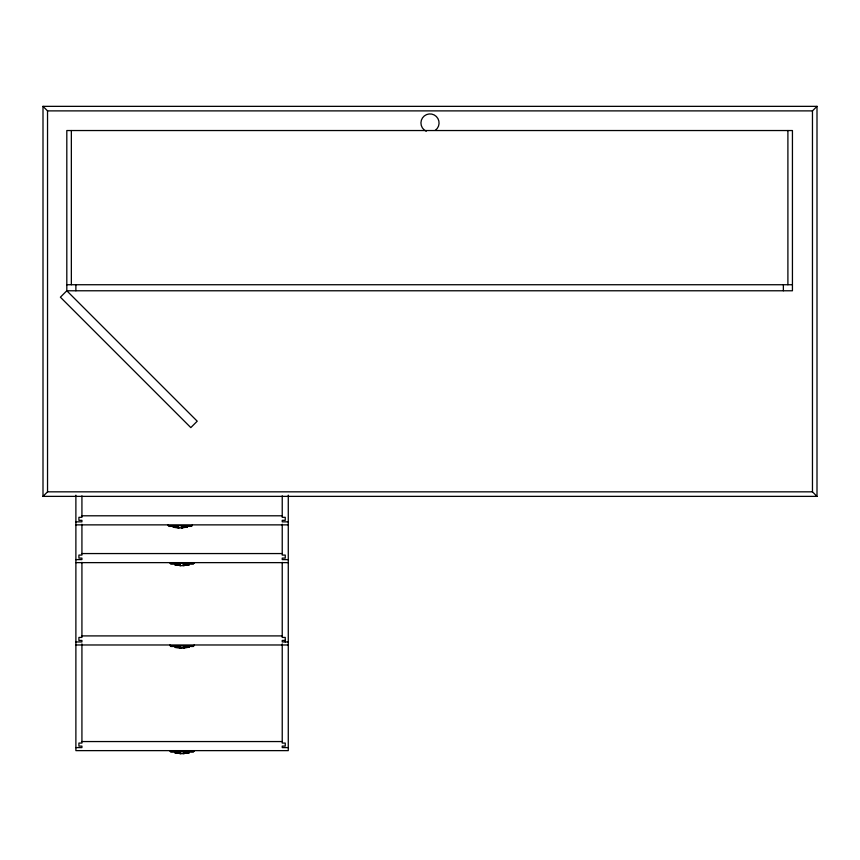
<?xml version="1.0" encoding="UTF-8"?>
<svg xmlns="http://www.w3.org/2000/svg" width="860" height="860" viewBox="0 0 860 860"><rect width="100%" height="100%" fill="white"/><g stroke="black" fill="none" stroke-linecap="round" stroke-linejoin="round"><path stroke-width="1.29" d="M43 496.37L47.536 491.834L812.463 491.834L817 496.37L817 106.35L43 106.35L43 496.37L817 496.37M43 106.35L47.536 110.886L812.463 110.886L817 106.35M174.236 527.094L173.086 527.32L179.159 527.75L174.214 527.331L177.407 526.997M176.042 752.855L174.902 753.08L180.976 753.5L176.031 753.091L177.02 752.898M177.02 647.247L176.031 647.44L180.976 647.849L174.902 647.429L178.654 647.021M176.838 526.159L173.086 526.567L178.063 526.976M178.643 563.923L174.892 564.332L179.88 564.74M178.654 564.676L174.902 565.084L180.976 565.514L176.031 565.095L179.213 564.762M178.643 646.268L174.892 646.677L179.88 647.075M178.643 751.919L174.892 752.328L179.88 752.726M177.397 526.245L174.214 526.578L178.256 526.933M179.213 563.999L176.02 564.343L180.062 564.687M179.213 646.344L176.02 646.688L180.062 647.032M179.213 751.995L176.02 752.339L180.062 752.683M182.32 526.879L186.362 526.449L183.169 526.18M188.157 647.064L189.307 647.268L183.244 647.827L183.234 647.021L188.168 646.548L184.975 646.279M183.244 647.774L188.179 647.311L187.19 647.139M188.157 752.715L189.307 752.919L183.244 753.478L188.179 752.962L184.986 752.683M181.417 526.965L187.491 526.417L181.428 526.073M183.234 564.73L189.297 564.171L183.244 563.837M183.234 647.075L189.297 646.516L185.545 646.193M183.234 752.726L189.297 752.167L188.157 751.962M66.811 284.735L792.436 284.735M81.926 515.796L282.231 515.796M75.884 521.848L81.926 521.848L81.926 520.332L78.905 520.332L78.905 517.312L81.926 517.312L81.926 495.876M288.272 521.848L282.231 521.848L282.231 520.332L285.251 520.332L285.251 517.312L282.231 517.312L282.231 495.876M75.884 524.869L288.272 524.869M168.925 526.385L171.957 526.385M188.576 526.385L191.608 526.385M177.999 527.889L182.535 527.889M81.926 553.561L282.231 553.561M75.884 559.613L81.926 559.613L81.926 558.097L78.905 558.097L78.905 555.076L81.926 555.076L81.926 524.256M288.272 559.613L282.231 559.613L282.231 558.097L285.251 558.097L285.251 555.076L282.231 555.076L282.231 524.256M75.884 562.634L288.272 562.634M170.742 564.149L173.763 564.149M190.393 564.149L193.414 564.149M179.815 565.654L184.341 565.654M81.926 635.905L282.231 635.905M285.251 640.442L282.231 640.442L282.231 641.947L288.272 641.947M75.884 641.947L81.926 641.947L81.926 640.442L78.905 640.442L78.905 637.421L81.926 637.421L81.926 562.375M75.884 644.978L288.272 644.978M170.742 646.483L173.763 646.483M190.393 646.483L193.414 646.483M179.815 647.999L184.341 647.999M81.926 741.557L282.231 741.557M75.884 747.598L81.926 747.598L81.926 746.093L78.905 746.093L78.905 743.072L81.926 743.072L81.926 643.904M288.272 747.598L282.231 747.598L282.231 746.093L285.251 746.093L285.251 743.072L282.231 743.072L282.231 643.904M170.742 752.134L173.763 752.134M190.393 752.134L193.414 752.134M179.815 753.65L184.341 753.65M183.18 526.933L186.362 527.202L181.428 527.717L187.491 527.169L183.739 526.836M184.975 563.945L188.168 564.214L183.234 564.687L189.307 564.934L183.244 565.482L188.179 564.966L184.986 564.697M184.975 751.93L188.168 752.199L183.234 752.672L183.244 753.478M180.965 647.053L180.976 647.849M180.965 752.704L180.976 753.5M812.463 110.886L812.463 491.834M787.9 130.537L787.9 284.735M783.363 284.735L783.363 290.777M288.272 495.177L288.272 750.63L75.884 750.63L75.884 495.177M285.251 641.947L285.251 637.421L282.231 637.421L282.231 562.375M194.177 562.634L194.177 563.386L169.99 563.386L169.99 562.634M194.177 644.978L194.177 645.731L169.99 645.731L169.99 644.978M194.177 750.63L194.177 751.382L169.99 751.382L169.99 750.63M192.361 524.869L192.361 525.632L168.173 525.632L168.173 524.869M75.884 284.735L75.884 290.777M71.348 130.537L71.348 284.735M47.536 110.886L47.536 491.834M426.259 131.247A9.073 9.073 0 0 1 422.518 117.863A9.073 9.073 0 0 1 436.342 116.498A9.073 9.073 0 0 1 435.289 130.355M66.811 290.777L60.393 297.194L190.812 427.603L197.22 421.196L66.811 290.777L66.811 130.537L792.436 130.537L792.436 290.777L66.811 290.777"/></g></svg>
